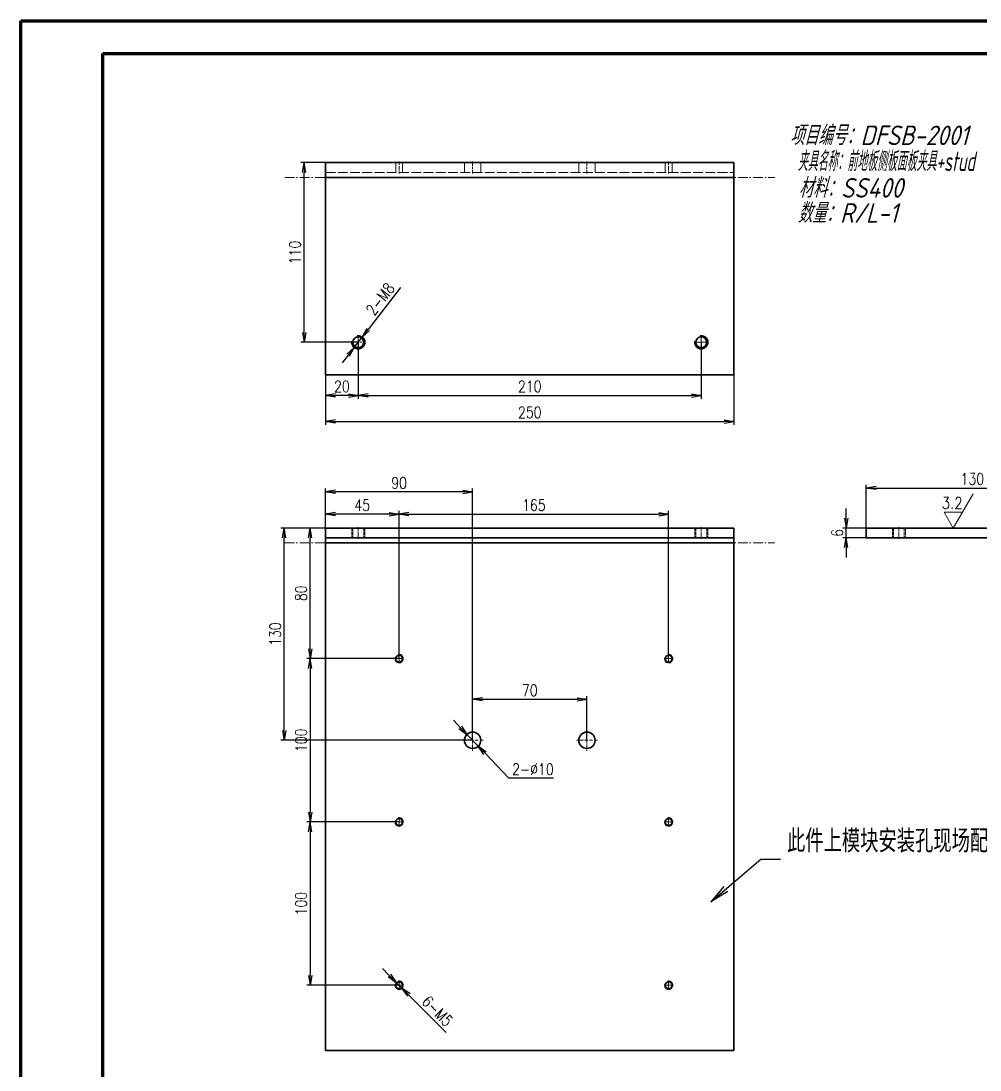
# Model space of a CAD drawing. Header units: millimetres. Extents: x 1333 to 104182, y -62616 to -5704.
# Drawn here: x 45509 to 46096, y -62045 to -61403 of the extents above; entities that cross this region are included whole.
import ezdxf
from ezdxf.enums import TextEntityAlignment as Align

# ---------------------------------------------------------------- set-up
doc = ezdxf.new("R2010")
doc.units = ezdxf.units.MM
doc.header["$LTSCALE"] = 0.5
doc.linetypes.add('DASHDOT', pattern=[18.5, 12, -3, 0.5, -3])
doc.linetypes.add('DASHED', pattern=[15, 12, -3])
for name, color, linetype in [('08', 1, 'Continuous'), ('11', 3, 'Continuous'), ('7标注层', 4, 'Continuous'), ('DIM', 7, 'Continuous')]:
    doc.layers.add(name, color=color, linetype=linetype)
doc.layers.add('材质&数量层', color=1, linetype='Continuous', lineweight=9)
doc.styles.add('GB', font='gbeitc.shx', dxfattribs={"bigfont": 'gbcbig.shx'})
doc.styles.add('KAI', font='simplex.shx', dxfattribs={"width": 0.8, "bigfont": 'extfont.shx'})
doc.styles.get("Standard").update_dxf_attribs({"font": 'simplex.shx'})
doc.dimstyles.new('KAI-2', dxfattribs={"dimscale": 2, "dimtxt": 3.5, "dimasz": 3, "dimexe": 1, "dimexo": 0, "dimgap": 1, "dimtad": 1, "dimtoh": 1, "dimdsep": 46, "dimtxsty": 'KAI', "dimblk1": 'OPEN', "dimblk2": 'OPEN', "dimsah": 1, "dimcen": 0, "dimclrd": 7, "dimclre": 7, "dimclrt": 140, "dimazin": 2, "dimtfac": 0.7, "dimtix": 1, "dimtmove": 1, "dimatfit": 3, "dimldrblk": 'OPEN', "dimfxl": 0, "dimtvp": 1, "dimtolj": 2, "dimarcsym": 0})
doc.dimstyles.new('KAI-4', dxfattribs={"dimscale": 4, "dimtxt": 3.5, "dimasz": 3, "dimexe": 1, "dimexo": 0, "dimgap": 1, "dimtad": 1, "dimdsep": 46, "dimtxsty": 'KAI', "dimblk1": 'OPEN', "dimblk2": 'OPEN', "dimsah": 1, "dimcen": 0, "dimclrd": 7, "dimclre": 7, "dimclrt": 140, "dimazin": 2, "dimtfac": 0.7, "dimtix": 1, "dimtmove": 1, "dimatfit": 3, "dimldrblk": 'OPEN', "dimfxl": 0, "dimtvp": 1, "dimtolj": 2, "dimarcsym": 0})

# ---------------------------------------------------------------- blocks, each defined once
blk = doc.blocks.new('_Open')
at = {"color": 0, "linetype": 'ByBlock', "lineweight": -2}
for p, q in [((-1, 0.167), (0, 0)), ((-1, -0.167), (0, 0)), ((0, 0), (-1, 0))]:
    blk.add_line(p, q, dxfattribs=at)
blk = doc.blocks.new('*D49')
at = {"layer": '7标注层', "color": 7, "lineweight": -2, "transparency": 16777216}
for p, q in [((46014.47, -61707.28), (46014.47, -61701.28)), ((46026.69, -61713.28), (46012.47, -61713.28)), ((46014.47, -61719.28), (46014.47, -61713.28)), ((46026.69, -61719.28), (46012.47, -61719.28)), ((46014.47, -61725.28), (46014.47, -61731.28))]:
    blk.add_line(p, q, dxfattribs=at)
at = {"layer": 'Defpoints', "color": 0, "transparency": 16777216}
for p in [(46014.47, -61713.28), (46026.69, -61713.28), (46026.69, -61719.28)]:
    blk.add_point(p, dxfattribs=at)
at = {"layer": '7标注层', "color": 7, "lineweight": -2, "transparency": 16777216, "xscale": 6, "yscale": 6, "zscale": 6}
for p, rotation in [((46014.47, -61713.28), 270), ((46014.47, -61719.28), 90)]:
    blk.add_blockref('_Open', p, dxfattribs=dict(at, rotation=rotation))
at = {"layer": '7标注层', "color": 140, "transparency": 16777216, "insert": (46008.97, -61716.28), "char_height": 7, "attachment_point": 5, "rotation": 90, "style": 'KAI'}
blk.add_mtext('\\A2;6', dxfattribs=at)
blk = doc.blocks.new('*D52')
at = {"layer": '7标注层', "color": 7, "lineweight": -2, "transparency": 16777216}
for p, q in [((46026.69, -61713.28), (46026.69, -61686.8)), ((46032.69, -61688.8), (46150.69, -61688.8)), ((46156.69, -61722.28), (46156.69, -61686.8))]:
    blk.add_line(p, q, dxfattribs=at)
at = {"layer": 'Defpoints', "color": 0, "transparency": 16777216}
for p in [(46156.69, -61688.8), (46026.69, -61713.28), (46156.69, -61722.28)]:
    blk.add_point(p, dxfattribs=at)
at = {"layer": '7标注层', "color": 7, "lineweight": -2, "transparency": 16777216, "xscale": 6, "yscale": 6, "zscale": 6, "rotation": 180}
blk.add_blockref('_Open', (46026.69, -61688.8), dxfattribs=at)
at = {"layer": '7标注层', "color": 7, "lineweight": -2, "transparency": 16777216, "xscale": 6, "yscale": 6, "zscale": 6}
blk.add_blockref('_Open', (46156.69, -61688.8), dxfattribs=at)
at = {"layer": '7标注层', "color": 140, "transparency": 16777216, "insert": (46091.69, -61683.3), "char_height": 7, "attachment_point": 5, "style": 'KAI'}
blk.add_mtext('\\A2;130', dxfattribs=at)
blk = doc.blocks.new('*D54')
at = {"layer": '7标注层', "color": 7, "lineweight": -2, "transparency": 16777216}
for p, q in [((45695.76, -61619.57), (45695.76, -61650.03)), ((45945.76, -61619.57), (45945.76, -61650.03)), ((45701.76, -61648.03), (45939.76, -61648.03))]:
    blk.add_line(p, q, dxfattribs=at)
at = {"layer": 'Defpoints', "color": 0, "transparency": 16777216}
for p in [(45695.76, -61619.57), (45945.76, -61619.57), (45945.76, -61648.03)]:
    blk.add_point(p, dxfattribs=at)
at = {"layer": '7标注层', "color": 7, "lineweight": -2, "transparency": 16777216, "xscale": 6, "yscale": 6, "zscale": 6, "rotation": 180}
blk.add_blockref('_Open', (45695.76, -61648.03), dxfattribs=at)
at = {"layer": '7标注层', "color": 7, "lineweight": -2, "transparency": 16777216, "xscale": 6, "yscale": 6, "zscale": 6}
blk.add_blockref('_Open', (45945.76, -61648.03), dxfattribs=at)
at = {"layer": '7标注层', "color": 140, "transparency": 16777216, "insert": (45820.76, -61642.53), "char_height": 7, "attachment_point": 5, "style": 'KAI'}
blk.add_mtext('\\A2;250', dxfattribs=at)
blk = doc.blocks.new('*D55')
at = {"layer": '7标注层', "color": 7, "lineweight": -2, "transparency": 16777216}
for p, q in [((45695.76, -61489.57), (45680.58, -61489.57)), ((45682.58, -61593.57), (45682.58, -61495.57)), ((45715.76, -61599.57), (45680.58, -61599.57))]:
    blk.add_line(p, q, dxfattribs=at)
at = {"layer": 'Defpoints', "color": 0, "transparency": 16777216}
for p in [(45682.58, -61489.57), (45695.76, -61489.57), (45715.76, -61599.57)]:
    blk.add_point(p, dxfattribs=at)
at = {"layer": '7标注层', "color": 7, "lineweight": -2, "transparency": 16777216, "xscale": 6, "yscale": 6, "zscale": 6}
for p, rotation in [((45682.58, -61489.57), 90), ((45682.58, -61599.57), 270)]:
    blk.add_blockref('_Open', p, dxfattribs=dict(at, rotation=rotation))
at = {"layer": '7标注层', "color": 140, "transparency": 16777216, "insert": (45677.08, -61544.57), "char_height": 7, "attachment_point": 5, "rotation": 90, "style": 'KAI'}
blk.add_mtext('\\A2;110', dxfattribs=at)
blk = doc.blocks.new('*D56')
at = {"layer": '7标注层', "color": 7, "lineweight": -2, "transparency": 16777216}
for p, q in [((45715.76, -61599.57), (45715.76, -61634.12)), ((45695.76, -61619.57), (45695.76, -61634.12)), ((45709.76, -61632.12), (45701.76, -61632.12))]:
    blk.add_line(p, q, dxfattribs=at)
at = {"layer": 'Defpoints', "color": 0, "transparency": 16777216}
for p in [(45715.76, -61599.57), (45695.76, -61619.57), (45695.76, -61632.12)]:
    blk.add_point(p, dxfattribs=at)
at = {"layer": '7标注层', "color": 7, "lineweight": -2, "transparency": 16777216, "xscale": 6, "yscale": 6, "zscale": 6, "rotation": 180}
blk.add_blockref('_Open', (45695.76, -61632.12), dxfattribs=at)
at = {"layer": '7标注层', "color": 7, "lineweight": -2, "transparency": 16777216, "xscale": 6, "yscale": 6, "zscale": 6}
blk.add_blockref('_Open', (45715.76, -61632.12), dxfattribs=at)
at = {"layer": '7标注层', "color": 140, "transparency": 16777216, "insert": (45705.76, -61626.62), "char_height": 7, "attachment_point": 5, "style": 'KAI'}
blk.add_mtext('\\A2;20', dxfattribs=at)
blk = doc.blocks.new('*D57')
at = {"layer": '7标注层', "color": 7, "lineweight": -2, "transparency": 16777216}
for p, q in [((45715.76, -61599.57), (45715.76, -61634.12)), ((45925.76, -61599.57), (45925.76, -61634.12)), ((45721.76, -61632.12), (45919.76, -61632.12))]:
    blk.add_line(p, q, dxfattribs=at)
at = {"layer": 'Defpoints', "color": 0, "transparency": 16777216}
for p in [(45715.76, -61599.57), (45925.76, -61599.57), (45925.76, -61632.12)]:
    blk.add_point(p, dxfattribs=at)
at = {"layer": '7标注层', "color": 7, "lineweight": -2, "transparency": 16777216, "xscale": 6, "yscale": 6, "zscale": 6, "rotation": 180}
blk.add_blockref('_Open', (45715.76, -61632.12), dxfattribs=at)
at = {"layer": '7标注层', "color": 7, "lineweight": -2, "transparency": 16777216, "xscale": 6, "yscale": 6, "zscale": 6}
blk.add_blockref('_Open', (45925.76, -61632.12), dxfattribs=at)
at = {"layer": '7标注层', "color": 140, "transparency": 16777216, "insert": (45820.76, -61626.62), "char_height": 7, "attachment_point": 5, "style": 'KAI'}
blk.add_mtext('\\A2;210', dxfattribs=at)
blk = doc.blocks.new('*D58')
at = {"layer": '7标注层', "color": 7, "lineweight": -2, "transparency": 16777216}
for p, q in [((45695.76, -61713.28), (45695.76, -61689.14)), ((45785.76, -61843.28), (45785.76, -61689.14)), ((45779.76, -61691.14), (45701.76, -61691.14))]:
    blk.add_line(p, q, dxfattribs=at)
at = {"layer": 'Defpoints', "color": 0, "transparency": 16777216}
for p in [(45695.76, -61691.14), (45695.76, -61713.28), (45785.76, -61843.28)]:
    blk.add_point(p, dxfattribs=at)
at = {"layer": '7标注层', "color": 7, "lineweight": -2, "transparency": 16777216, "xscale": 6, "yscale": 6, "zscale": 6, "rotation": 180}
blk.add_blockref('_Open', (45695.76, -61691.14), dxfattribs=at)
at = {"layer": '7标注层', "color": 7, "lineweight": -2, "transparency": 16777216, "xscale": 6, "yscale": 6, "zscale": 6}
blk.add_blockref('_Open', (45785.76, -61691.14), dxfattribs=at)
at = {"layer": '7标注层', "color": 140, "transparency": 16777216, "insert": (45740.76, -61685.64), "char_height": 7, "attachment_point": 5, "style": 'KAI'}
blk.add_mtext('\\A2;90', dxfattribs=at)
blk = doc.blocks.new('*D59')
at = {"layer": '7标注层', "color": 7, "lineweight": -2, "transparency": 16777216}
for p, q in [((45695.76, -61713.28), (45668.44, -61713.28)), ((45670.44, -61837.28), (45670.44, -61719.28)), ((45785.76, -61843.28), (45668.44, -61843.28))]:
    blk.add_line(p, q, dxfattribs=at)
at = {"layer": 'Defpoints', "color": 0, "transparency": 16777216}
for p in [(45670.44, -61713.28), (45695.76, -61713.28), (45785.76, -61843.28)]:
    blk.add_point(p, dxfattribs=at)
at = {"layer": '7标注层', "color": 7, "lineweight": -2, "transparency": 16777216, "xscale": 6, "yscale": 6, "zscale": 6}
for p, rotation in [((45670.44, -61713.28), 90), ((45670.44, -61843.28), 270)]:
    blk.add_blockref('_Open', p, dxfattribs=dict(at, rotation=rotation))
at = {"layer": '7标注层', "color": 140, "transparency": 16777216, "insert": (45664.94, -61778.28), "char_height": 7, "attachment_point": 5, "rotation": 90, "style": 'KAI'}
blk.add_mtext('\\A2;130', dxfattribs=at)
blk = doc.blocks.new('*D60')
at = {"layer": '7标注层', "color": 7, "lineweight": -2, "transparency": 16777216}
for p, q in [((45785.76, -61843.28), (45785.76, -61816.17)), ((45855.76, -61843.28), (45855.76, -61816.17)), ((45791.76, -61818.17), (45849.76, -61818.17))]:
    blk.add_line(p, q, dxfattribs=at)
at = {"layer": 'Defpoints', "color": 0, "transparency": 16777216}
for p in [(45855.76, -61818.17), (45785.76, -61843.28), (45855.76, -61843.28)]:
    blk.add_point(p, dxfattribs=at)
at = {"layer": '7标注层', "color": 7, "lineweight": -2, "transparency": 16777216, "xscale": 6, "yscale": 6, "zscale": 6, "rotation": 180}
blk.add_blockref('_Open', (45785.76, -61818.17), dxfattribs=at)
at = {"layer": '7标注层', "color": 7, "lineweight": -2, "transparency": 16777216, "xscale": 6, "yscale": 6, "zscale": 6}
blk.add_blockref('_Open', (45855.76, -61818.17), dxfattribs=at)
at = {"layer": '7标注层', "color": 140, "transparency": 16777216, "insert": (45820.76, -61812.67), "char_height": 7, "attachment_point": 5, "style": 'KAI'}
blk.add_mtext('\\A2;70', dxfattribs=at)
blk = doc.blocks.new('*D61')
at = {"layer": '7标注层', "color": 7, "lineweight": -2, "transparency": 16777216}
for p, q in [((45695.76, -61713.28), (45695.76, -61702.78)), ((45734.76, -61704.78), (45701.76, -61704.78)), ((45740.76, -61793.28), (45740.76, -61702.78))]:
    blk.add_line(p, q, dxfattribs=at)
at = {"layer": 'Defpoints', "color": 0, "transparency": 16777216}
for p in [(45695.76, -61704.78), (45695.76, -61713.28), (45740.76, -61793.28)]:
    blk.add_point(p, dxfattribs=at)
at = {"layer": '7标注层', "color": 7, "lineweight": -2, "transparency": 16777216, "xscale": 6, "yscale": 6, "zscale": 6, "rotation": 180}
blk.add_blockref('_Open', (45695.76, -61704.78), dxfattribs=at)
at = {"layer": '7标注层', "color": 7, "lineweight": -2, "transparency": 16777216, "xscale": 6, "yscale": 6, "zscale": 6}
blk.add_blockref('_Open', (45740.76, -61704.78), dxfattribs=at)
at = {"layer": '7标注层', "color": 140, "transparency": 16777216, "insert": (45718.26, -61699.28), "char_height": 7, "attachment_point": 5, "style": 'KAI'}
blk.add_mtext('\\A2;45', dxfattribs=at)
blk = doc.blocks.new('*D62')
at = {"layer": '7标注层', "color": 7, "lineweight": -2, "transparency": 16777216}
for p, q in [((45695.76, -61713.28), (45684.3, -61713.28)), ((45686.3, -61787.28), (45686.3, -61719.28)), ((45740.76, -61793.28), (45684.3, -61793.28))]:
    blk.add_line(p, q, dxfattribs=at)
at = {"layer": 'Defpoints', "color": 0, "transparency": 16777216}
for p in [(45686.3, -61713.28), (45695.76, -61713.28), (45740.76, -61793.28)]:
    blk.add_point(p, dxfattribs=at)
at = {"layer": '7标注层', "color": 7, "lineweight": -2, "transparency": 16777216, "xscale": 6, "yscale": 6, "zscale": 6}
for p, rotation in [((45686.3, -61713.28), 90), ((45686.3, -61793.28), 270)]:
    blk.add_blockref('_Open', p, dxfattribs=dict(at, rotation=rotation))
at = {"layer": '7标注层', "color": 140, "transparency": 16777216, "insert": (45680.8, -61753.28), "char_height": 7, "attachment_point": 5, "rotation": 90, "style": 'KAI'}
blk.add_mtext('\\A2;80', dxfattribs=at)
blk = doc.blocks.new('*D63')
at = {"layer": '7标注层', "color": 7, "lineweight": -2, "transparency": 16777216}
for p, q in [((45740.76, -61793.28), (45740.76, -61702.78)), ((45746.76, -61704.78), (45899.76, -61704.78)), ((45905.76, -61793.28), (45905.76, -61702.78))]:
    blk.add_line(p, q, dxfattribs=at)
at = {"layer": 'Defpoints', "color": 0, "transparency": 16777216}
for p in [(45905.76, -61704.78), (45740.76, -61793.28), (45905.76, -61793.28)]:
    blk.add_point(p, dxfattribs=at)
at = {"layer": '7标注层', "color": 7, "lineweight": -2, "transparency": 16777216, "xscale": 6, "yscale": 6, "zscale": 6, "rotation": 180}
blk.add_blockref('_Open', (45740.76, -61704.78), dxfattribs=at)
at = {"layer": '7标注层', "color": 7, "lineweight": -2, "transparency": 16777216, "xscale": 6, "yscale": 6, "zscale": 6}
blk.add_blockref('_Open', (45905.76, -61704.78), dxfattribs=at)
at = {"layer": '7标注层', "color": 140, "transparency": 16777216, "insert": (45823.26, -61699.28), "char_height": 7, "attachment_point": 5, "style": 'KAI'}
blk.add_mtext('\\A2;165', dxfattribs=at)
blk = doc.blocks.new('*D64')
at = {"layer": '7标注层', "color": 7, "lineweight": -2, "transparency": 16777216}
for p, q in [((45740.76, -61793.28), (45684.3, -61793.28)), ((45686.3, -61799.28), (45686.3, -61887.28)), ((45740.76, -61893.28), (45684.3, -61893.28))]:
    blk.add_line(p, q, dxfattribs=at)
at = {"layer": 'Defpoints', "color": 0, "transparency": 16777216}
for p in [(45740.76, -61793.28), (45686.3, -61893.28), (45740.76, -61893.28)]:
    blk.add_point(p, dxfattribs=at)
at = {"layer": '7标注层', "color": 7, "lineweight": -2, "transparency": 16777216, "xscale": 6, "yscale": 6, "zscale": 6}
for p, rotation in [((45686.3, -61793.28), 90), ((45686.3, -61893.28), 270)]:
    blk.add_blockref('_Open', p, dxfattribs=dict(at, rotation=rotation))
at = {"layer": '7标注层', "color": 140, "transparency": 16777216, "insert": (45680.8, -61843.28), "char_height": 7, "attachment_point": 5, "rotation": 90, "style": 'KAI'}
blk.add_mtext('\\A2;100', dxfattribs=at)
blk = doc.blocks.new('*D65')
at = {"layer": '7标注层', "color": 7, "lineweight": -2, "transparency": 16777216}
for p, q in [((45740.76, -61893.28), (45684.3, -61893.28)), ((45686.3, -61899.28), (45686.3, -61987.28)), ((45740.76, -61993.28), (45684.3, -61993.28))]:
    blk.add_line(p, q, dxfattribs=at)
at = {"layer": 'Defpoints', "color": 0, "transparency": 16777216}
for p in [(45740.76, -61893.28), (45686.3, -61993.28), (45740.76, -61993.28)]:
    blk.add_point(p, dxfattribs=at)
at = {"layer": '7标注层', "color": 7, "lineweight": -2, "transparency": 16777216, "xscale": 6, "yscale": 6, "zscale": 6}
for p, rotation in [((45686.3, -61893.28), 90), ((45686.3, -61993.28), 270)]:
    blk.add_blockref('_Open', p, dxfattribs=dict(at, rotation=rotation))
at = {"layer": '7标注层', "color": 140, "transparency": 16777216, "insert": (45680.8, -61943.28), "char_height": 7, "attachment_point": 5, "rotation": 90, "style": 'KAI'}
blk.add_mtext('\\A2;100', dxfattribs=at)
blk = doc.blocks.new('*D66')
at = {"layer": '7标注层', "color": 7, "lineweight": -2, "transparency": 16777216}
for p, q in [((45778.15, -61835.34), (45774, -61831.01)), ((45782.3, -61839.67), (45789.22, -61846.89)), ((45808, -61866.48), (45793.37, -61851.22)), ((45835.33, -61866.48), (45808, -61866.48))]:
    blk.add_line(p, q, dxfattribs=at)
at = {"layer": 'Defpoints', "color": 0, "transparency": 16777216}
for p in [(45782.3, -61839.67), (45789.22, -61846.89)]:
    blk.add_point(p, dxfattribs=at)
at = {"layer": '7标注层', "color": 7, "lineweight": -2, "transparency": 16777216, "xscale": 6, "yscale": 6, "zscale": 6}
for p, rotation in [((45782.3, -61839.67), 313.7836919310152), ((45789.22, -61846.89), 133.7836919310152)]:
    blk.add_blockref('_Open', p, dxfattribs=dict(at, rotation=rotation))
at = {"layer": '7标注层', "color": 140, "transparency": 16777216, "insert": (45822.67, -61860.98), "char_height": 7, "attachment_point": 5, "style": 'KAI'}
blk.add_mtext('\\A2;2-%%c10', dxfattribs=at)
blk = doc.blocks.new('*D67')
at = {"layer": '7标注层', "color": 7, "lineweight": -2, "transparency": 16777216}
for p, q in [((45734.76, -61987.26), (45730.53, -61983.01)), ((45739, -61991.51), (45742.52, -61995.05)), ((45769.62, -62022.26), (45746.76, -61999.3))]:
    blk.add_line(p, q, dxfattribs=at)
at = {"layer": 'Defpoints', "color": 0, "transparency": 16777216}
for p in [(45739, -61991.51), (45742.52, -61995.05)]:
    blk.add_point(p, dxfattribs=at)
at = {"layer": '7标注层', "color": 7, "lineweight": -2, "transparency": 16777216, "xscale": 6, "yscale": 6, "zscale": 6}
for p, rotation in [((45739, -61991.51), 314.8878615750556), ((45742.52, -61995.05), 134.8878615750556)]:
    blk.add_blockref('_Open', p, dxfattribs=dict(at, rotation=rotation))
at = {"layer": '7标注层', "color": 140, "transparency": 16777216, "insert": (45764.21, -62009.02), "char_height": 7, "attachment_point": 5, "rotation": 314.88786, "style": 'KAI'}
blk.add_mtext('\\A2;6-M5', dxfattribs=at)
blk = doc.blocks.new('*D68')
at = {"layer": '7标注层', "color": 7, "lineweight": -2, "transparency": 16777216}
for p, q in [((45741.64, -61565.98), (45721.86, -61591.65)), ((45713.32, -61602.73), (45718.2, -61596.4)), ((45709.66, -61607.49), (45705.99, -61612.24))]:
    blk.add_line(p, q, dxfattribs=at)
at = {"layer": 'Defpoints', "color": 0, "transparency": 16777216}
for p in [(45718.2, -61596.4), (45713.32, -61602.73)]:
    blk.add_point(p, dxfattribs=at)
at = {"layer": '7标注层', "color": 7, "lineweight": -2, "transparency": 16777216, "xscale": 6, "yscale": 6, "zscale": 6}
for p, rotation in [((45718.2, -61596.4), 232.3797016333292), ((45713.32, -61602.73), 52.37970163332926)]:
    blk.add_blockref('_Open', p, dxfattribs=dict(at, rotation=rotation))
at = {"layer": '7标注层', "color": 140, "transparency": 16777216, "insert": (45729.23, -61573.08), "char_height": 7, "attachment_point": 5, "rotation": 52.3797, "style": 'KAI'}
blk.add_mtext('\\A2;2-M8', dxfattribs=at)
blk = doc.blocks.new('cct1')
at = {"color": 3, "lineweight": 13, "ltscale": 0.303109}
blk.add_line((53697.91, -20353.34), (53703.97, -20342.84), dxfattribs=at)
at = {"color": 3, "lineweight": 13, "ltscale": 0.141451}
for p, q in [((53697.91, -20353.34), (53695.08, -20348.44)), ((53695.08, -20348.44), (53700.74, -20348.44))]:
    blk.add_line(p, q, dxfattribs=at)
blk = doc.blocks.new('999')
at = {"color": 7, "lineweight": 70}
for p, q in [((73401.98, -11943.12), (73401.98, -10161.12)), ((73401.98, -10161.12), (75924.98, -10161.12)), ((73476.98, -11913.12), (73476.98, -10191.12)), ((73476.98, -10191.12), (75894.98, -10191.12))]:
    blk.add_line(p, q, dxfattribs=at)

msp = doc.modelspace()

# ---------------------------------------------------------------- linework, layer by layer
at = {"color": 7, "lineweight": 70}
for p, q in [((45509.32, -61402.825), (47191.32, -61402.825)), ((45559.32, -62570.825), (45559.32, -61422.825)), ((45559.32, -61422.825), (47171.32, -61422.825))]:
    msp.add_line(p, q, dxfattribs=at)
at = {"lineweight": 35, "ltscale": 0.225}
for p, q in [((45695.76, -61498.566), (45695.76, -61489.566)), ((45945.76, -61498.566), (45945.76, -61489.566))]:
    msp.add_line(p, q, dxfattribs=at)
at = {"lineweight": 35}
for p, q in [((45695.76, -61489.566), (45945.76, -61489.566)), ((45695.76, -61619.566), (45695.76, -61498.566)), ((45695.76, -61498.566), (45945.76, -61498.566)), ((45945.76, -61619.566), (45945.76, -61498.566)), ((45695.76, -61619.566), (45945.76, -61619.566)), ((45695.76, -61713.279), (45945.76, -61713.279)), ((46026.689, -61713.279), (46147.689, -61713.279)), ((45695.76, -61719.279), (45945.76, -61719.279)), ((46147.689, -61719.279), (46026.689, -61719.279)), ((45695.76, -62033.279), (45695.76, -61722.279)), ((45695.76, -61722.279), (45945.76, -61722.279)), ((45945.76, -62033.279), (45945.76, -61722.279)), ((45695.76, -62033.279), (45945.76, -62033.279))]:
    msp.add_line(p, q, dxfattribs=at)
at = {"color": 2, "linetype": 'DASHED', "lineweight": 5, "ltscale": 0.15}
for p, q in [((45738.693, -61495.566), (45738.693, -61489.566)), ((45738.693, -61495.566), (45738.693, -61489.566)), ((45738.693, -61495.566), (45738.693, -61489.566)), ((45742.827, -61495.566), (45742.827, -61489.566)), ((45742.827, -61495.566), (45742.827, -61489.566)), ((45742.827, -61495.566), (45742.827, -61489.566)), ((45780.76, -61489.566), (45780.76, -61495.566)), ((45790.76, -61489.566), (45790.76, -61495.566)), ((45850.76, -61489.566), (45850.76, -61495.566)), ((45860.76, -61489.566), (45860.76, -61495.566)), ((45903.693, -61495.566), (45903.693, -61489.566)), ((45903.693, -61495.566), (45903.693, -61489.566)), ((45903.693, -61495.566), (45903.693, -61489.566)), ((45907.827, -61495.566), (45907.827, -61489.566)), ((45907.827, -61495.566), (45907.827, -61489.566)), ((45907.827, -61495.566), (45907.827, -61489.566)), ((45711.76, -61713.279), (45711.76, -61719.279)), ((45712.436, -61713.279), (45712.436, -61719.279)), ((45719.084, -61713.279), (45719.084, -61719.279)), ((45719.76, -61713.279), (45719.76, -61719.279)), ((45921.76, -61713.279), (45921.76, -61719.279)), ((45922.436, -61713.279), (45922.436, -61719.279)), ((45929.084, -61713.279), (45929.084, -61719.279)), ((45929.76, -61713.279), (45929.76, -61719.279)), ((46042.689, -61713.279), (46042.689, -61719.279)), ((46042.689, -61713.279), (46042.689, -61719.279)), ((46043.366, -61713.279), (46043.366, -61719.279)), ((46043.366, -61713.279), (46043.366, -61719.279)), ((46050.013, -61713.279), (46050.013, -61719.279)), ((46050.013, -61713.279), (46050.013, -61719.279)), ((46050.689, -61713.279), (46050.689, -61719.279)), ((46050.689, -61713.279), (46050.689, -61719.279))]:
    msp.add_line(p, q, dxfattribs=at)
at = {"color": 1, "linetype": 'DASHDOT', "lineweight": 5, "ltscale": 0.179999}
for p, q in [((45740.76, -61496.166), (45740.76, -61488.966)), ((45905.76, -61496.166), (45905.76, -61488.966))]:
    msp.add_line(p, q, dxfattribs=at)
at = {"color": 1, "linetype": 'DASHDOT', "lineweight": 5, "ltscale": 0.180017}
for p, q in [((45785.76, -61488.966), (45785.76, -61496.167)), ((45855.76, -61488.966), (45855.76, -61496.167)), ((45715.76, -61712.678), (45715.76, -61719.879)), ((45925.76, -61712.678), (45925.76, -61719.879)), ((46046.689, -61712.678), (46046.689, -61719.879))]:
    msp.add_line(p, q, dxfattribs=at)
at = {"color": 2, "linetype": 'DASHED', "lineweight": 5}
for p, q in [((45695.76, -61495.566), (45945.76, -61495.566)), ((45695.76, -61498.566), (45945.76, -61498.566)), ((45695.76, -61722.279), (45945.76, -61722.279))]:
    msp.add_line(p, q, dxfattribs=at)
at = {"color": 1, "linetype": 'DASHDOT', "lineweight": 5}
for p, q in [((45670.76, -61498.566), (45970.76, -61498.566)), ((45670.76, -61722.279), (45970.76, -61722.279))]:
    msp.add_line(p, q, dxfattribs=at)
at = {"color": 1, "linetype": 'DASHDOT', "lineweight": 5, "ltscale": 0.216016}
msp.add_line((45720.08, -61599.566), (45711.44, -61599.566), dxfattribs=at)
at = {"color": 1, "linetype": 'DASHDOT', "lineweight": 5, "ltscale": 0.216028}
for p, q in [((45715.76, -61595.245), (45715.76, -61603.887)), ((45925.76, -61595.245), (45925.76, -61603.887))]:
    msp.add_line(p, q, dxfattribs=at)
at = {"color": 1, "linetype": 'DASHDOT', "lineweight": 5, "ltscale": 0.21604}
msp.add_line((45930.081, -61599.566), (45921.439, -61599.566), dxfattribs=at)
at = {"lineweight": 35, "ltscale": 0.15}
for p, q in [((45695.76, -61719.279), (45695.76, -61713.279)), ((45945.76, -61719.279), (45945.76, -61713.279)), ((46026.689, -61719.279), (46026.689, -61713.279))]:
    msp.add_line(p, q, dxfattribs=at)
at = {"lineweight": 35, "ltscale": 0.075}
for p, q in [((45695.76, -61722.279), (45695.76, -61719.279)), ((45945.76, -61722.279), (45945.76, -61719.279))]:
    msp.add_line(p, q, dxfattribs=at)
at = {"color": 1, "linetype": 'DASHDOT', "lineweight": 5, "ltscale": 0.134357}
for p, q in [((45740.76, -61790.591), (45740.76, -61795.966)), ((45905.76, -61790.591), (45905.76, -61795.966)), ((45740.76, -61890.591), (45740.76, -61895.966)), ((45905.76, -61890.591), (45905.76, -61895.966))]:
    msp.add_line(p, q, dxfattribs=at)
at = {"color": 1, "linetype": 'DASHDOT', "lineweight": 5, "ltscale": 0.134351}
for p, q in [((45743.447, -61793.279), (45738.073, -61793.279)), ((45908.447, -61793.279), (45903.073, -61793.279)), ((45743.447, -61893.279), (45738.073, -61893.279)), ((45908.447, -61893.279), (45903.073, -61893.279)), ((45743.447, -61993.279), (45738.073, -61993.279)), ((45908.447, -61993.279), (45903.073, -61993.279))]:
    msp.add_line(p, q, dxfattribs=at)
at = {"color": 1, "linetype": 'DASHDOT', "lineweight": 5, "ltscale": 0.325}
for p, q in [((45785.76, -61836.779), (45785.76, -61849.779)), ((45855.76, -61836.779), (45855.76, -61849.779)), ((45792.26, -61843.279), (45779.26, -61843.279)), ((45862.26, -61843.279), (45849.26, -61843.279))]:
    msp.add_line(p, q, dxfattribs=at)
at = {"color": 1, "linetype": 'DASHDOT', "lineweight": 5, "ltscale": 0.134354}
for p, q in [((45740.76, -61990.591), (45740.76, -61995.966)), ((45905.76, -61990.591), (45905.76, -61995.966))]:
    msp.add_line(p, q, dxfattribs=at)
at = {"color": 3}
msp.add_lwpolyline([(45509.32, -61402.825), (47191.32, -61402.825), (47191.32, -62590.825), (45509.32, -62590.825)], close=True, dxfattribs=at)
at = {"lineweight": 35}
for centre, radius in [((45715.76, -61599.566), 3.323), ((45925.76, -61599.566), 3.323), ((45740.76, -61793.279), 2.067), ((45905.76, -61793.279), 2.067), ((45785.76, -61843.279), 5), ((45855.76, -61843.279), 5), ((45740.76, -61893.279), 2.067), ((45905.76, -61893.279), 2.067), ((45740.76, -61993.279), 2.067), ((45905.76, -61993.279), 2.067)]:
    msp.add_circle(centre, radius, dxfattribs=at)
at = {"color": 1, "lineweight": 35}
for centre in [(45715.76, -61599.566), (45925.76, -61599.566)]:
    msp.add_arc(centre, 4, 169.999993, 100.000014, dxfattribs=at)
at = {"layer": '11'}
msp.add_lwpolyline([(45509.32, -61402.825), (47191.32, -61402.825), (47191.32, -62590.825), (45509.32, -62590.825)], close=True, dxfattribs=at)
at = {"layer": '7标注层', "color": 1}
for centre in [(45740.76, -61793.279), (45905.76, -61793.279), (45740.76, -61893.279), (45905.76, -61893.279), (45740.76, -61993.279), (45905.76, -61993.279)]:
    msp.add_arc(centre, 2.5, 165.904326, 102.946003, dxfattribs=at)

# ---------------------------------------------------------------- block references
at = {"layer": '08', "color": 55, "xscale": 0.6666666666860692, "yscale": 0.6666666666642413, "zscale": 0.6666666666666666}
msp.add_blockref('999', (-3425.332, -54628.745), dxfattribs=at)
at = {"layer": '08', "color": 3, "xscale": 2, "yscale": 2, "zscale": 2}
msp.add_blockref('cct1', (-61315.832, -21006.653), dxfattribs=at)

# ---------------------------------------------------------------- texts
at = {"color": 3, "lineweight": 13, "width": 0.880907}
msp.add_text('3.2', height=7, dxfattribs=at).set_placement((46072.825, -61701.441), (46085.745, -61701.441), align=Align.FIT)
at = {"layer": 'DIM', "color": 3, "insert": (45978.192, -61912.03), "char_height": 14, "attachment_point": 7, "style": 'KAI'}
msp.add_mtext('{\\Fisocp,hztxt|c134;此件上模块安装孔现场配钻}', dxfattribs=at)
at = {"layer": '材质&数量层', "style": 'GB'}
for s, p in [('项目编号：DFSB-2001', (46034.553, -61472.187)), ('材料：SS400', (46017.234, -61504.393)), ('数量：R/L-1', (46015.34, -61519.799))]:
    msp.add_text(s, height=12, dxfattribs=at).set_placement(p, align=Align.MIDDLE)
at = {"layer": '材质&数量层', "style": 'GB', "width": 0.7}
msp.add_text('夹具名称：前地板侧板面板夹具+stud', height=12, dxfattribs=at).set_placement((46039.004, -61488.07), align=Align.MIDDLE)

# ---------------------------------------------------------------- dimensions: what is measured, and where the dimension line sits
at = {"layer": '7标注层', "color": 3}
for base, p1, p2, picture, middle in [((45682.577, -61489.566), (45715.76, -61599.566), (45695.76, -61489.566), '*D55', (45677.077, -61544.566)), ((46014.473, -61713.279), (46026.689, -61719.279), (46026.689, -61713.279), '*D49', (46008.973, -61716.279)), ((45670.443, -61713.279), (45785.76, -61843.279), (45695.76, -61713.279), '*D59', (45664.943, -61778.279)), ((45686.302, -61713.279), (45740.76, -61793.279), (45695.76, -61713.279), '*D62', (45680.802, -61753.279)), ((45686.302, -61893.279), (45740.76, -61793.279), (45740.76, -61893.279), '*D64', (45680.802, -61843.279)), ((45686.302, -61993.279), (45740.76, -61893.279), (45740.76, -61993.279), '*D65', (45680.802, -61943.279))]:
    dim = msp.add_linear_dim(base=base, p1=p1, p2=p2, angle=90, dimstyle='KAI-2', dxfattribs=at)
    dim.commit()
    dim.dimension.update_dxf_attribs({"geometry": picture, "text_midpoint": middle})
for p1, p2, override, picture, middle in [((45713.318, -61602.734), (45718.202, -61596.398), {"dimpost": '2-M<>'}, '*D68', (45729.228, -61573.08)), ((45738.996, -61991.507), (45742.524, -61995.05), {"dimpost": '6-M<>'}, '*D67', (45764.205, -62009.022))]:
    dim = msp.add_diameter_dim_2p(p1=p1, p2=p2, dimstyle='KAI-2', override=override, dxfattribs=at)
    dim.commit()
    dim.dimension.update_dxf_attribs({"geometry": picture, "text_midpoint": middle})
for base, p1, p2, picture, middle in [((45695.76, -61632.118), (45715.76, -61599.566), (45695.76, -61619.566), '*D56', (45705.76, -61626.618)), ((45925.76, -61632.118), (45715.76, -61599.566), (45925.76, -61599.566), '*D57', (45820.76, -61626.618)), ((45945.76, -61648.029), (45695.76, -61619.566), (45945.76, -61619.566), '*D54', (45820.76, -61642.529)), ((45695.76, -61691.137), (45785.76, -61843.279), (45695.76, -61713.279), '*D58', (45740.76, -61685.637)), ((46156.689, -61688.796), (46026.689, -61713.279), (46156.689, -61722.279), '*D52', (46091.689, -61683.296)), ((45695.76, -61704.781), (45740.76, -61793.279), (45695.76, -61713.279), '*D61', (45718.26, -61699.281)), ((45905.76, -61704.781), (45740.76, -61793.279), (45905.76, -61793.279), '*D63', (45823.26, -61699.281)), ((45855.76, -61818.171), (45785.76, -61843.279), (45855.76, -61843.279), '*D60', (45820.76, -61812.671))]:
    dim = msp.add_linear_dim(base=base, p1=p1, p2=p2, dimstyle='KAI-2', dxfattribs=at)
    dim.commit()
    dim.dimension.update_dxf_attribs({"geometry": picture, "text_midpoint": middle})
dim = msp.add_diameter_dim_2p(p1=(45782.3, -61839.669), p2=(45789.22, -61846.888), dimstyle='KAI-2', override={"dimpost": '2-%%c<>'}, dxfattribs=at)
dim.commit()
dim.dimension.update_dxf_attribs({"geometry": '*D66', "text_midpoint": (45807.999, -61866.483), "dimtype": 163})

# ---------------------------------------------------------------- leaders
at = {"layer": 'DIM'}
msp.add_leader([(45931.666, -61942.191), (45962.192, -61916.03), (45974.192, -61916.03)], dimstyle='KAI-4', dxfattribs=at)

doc.saveas('drawing.dxf')
